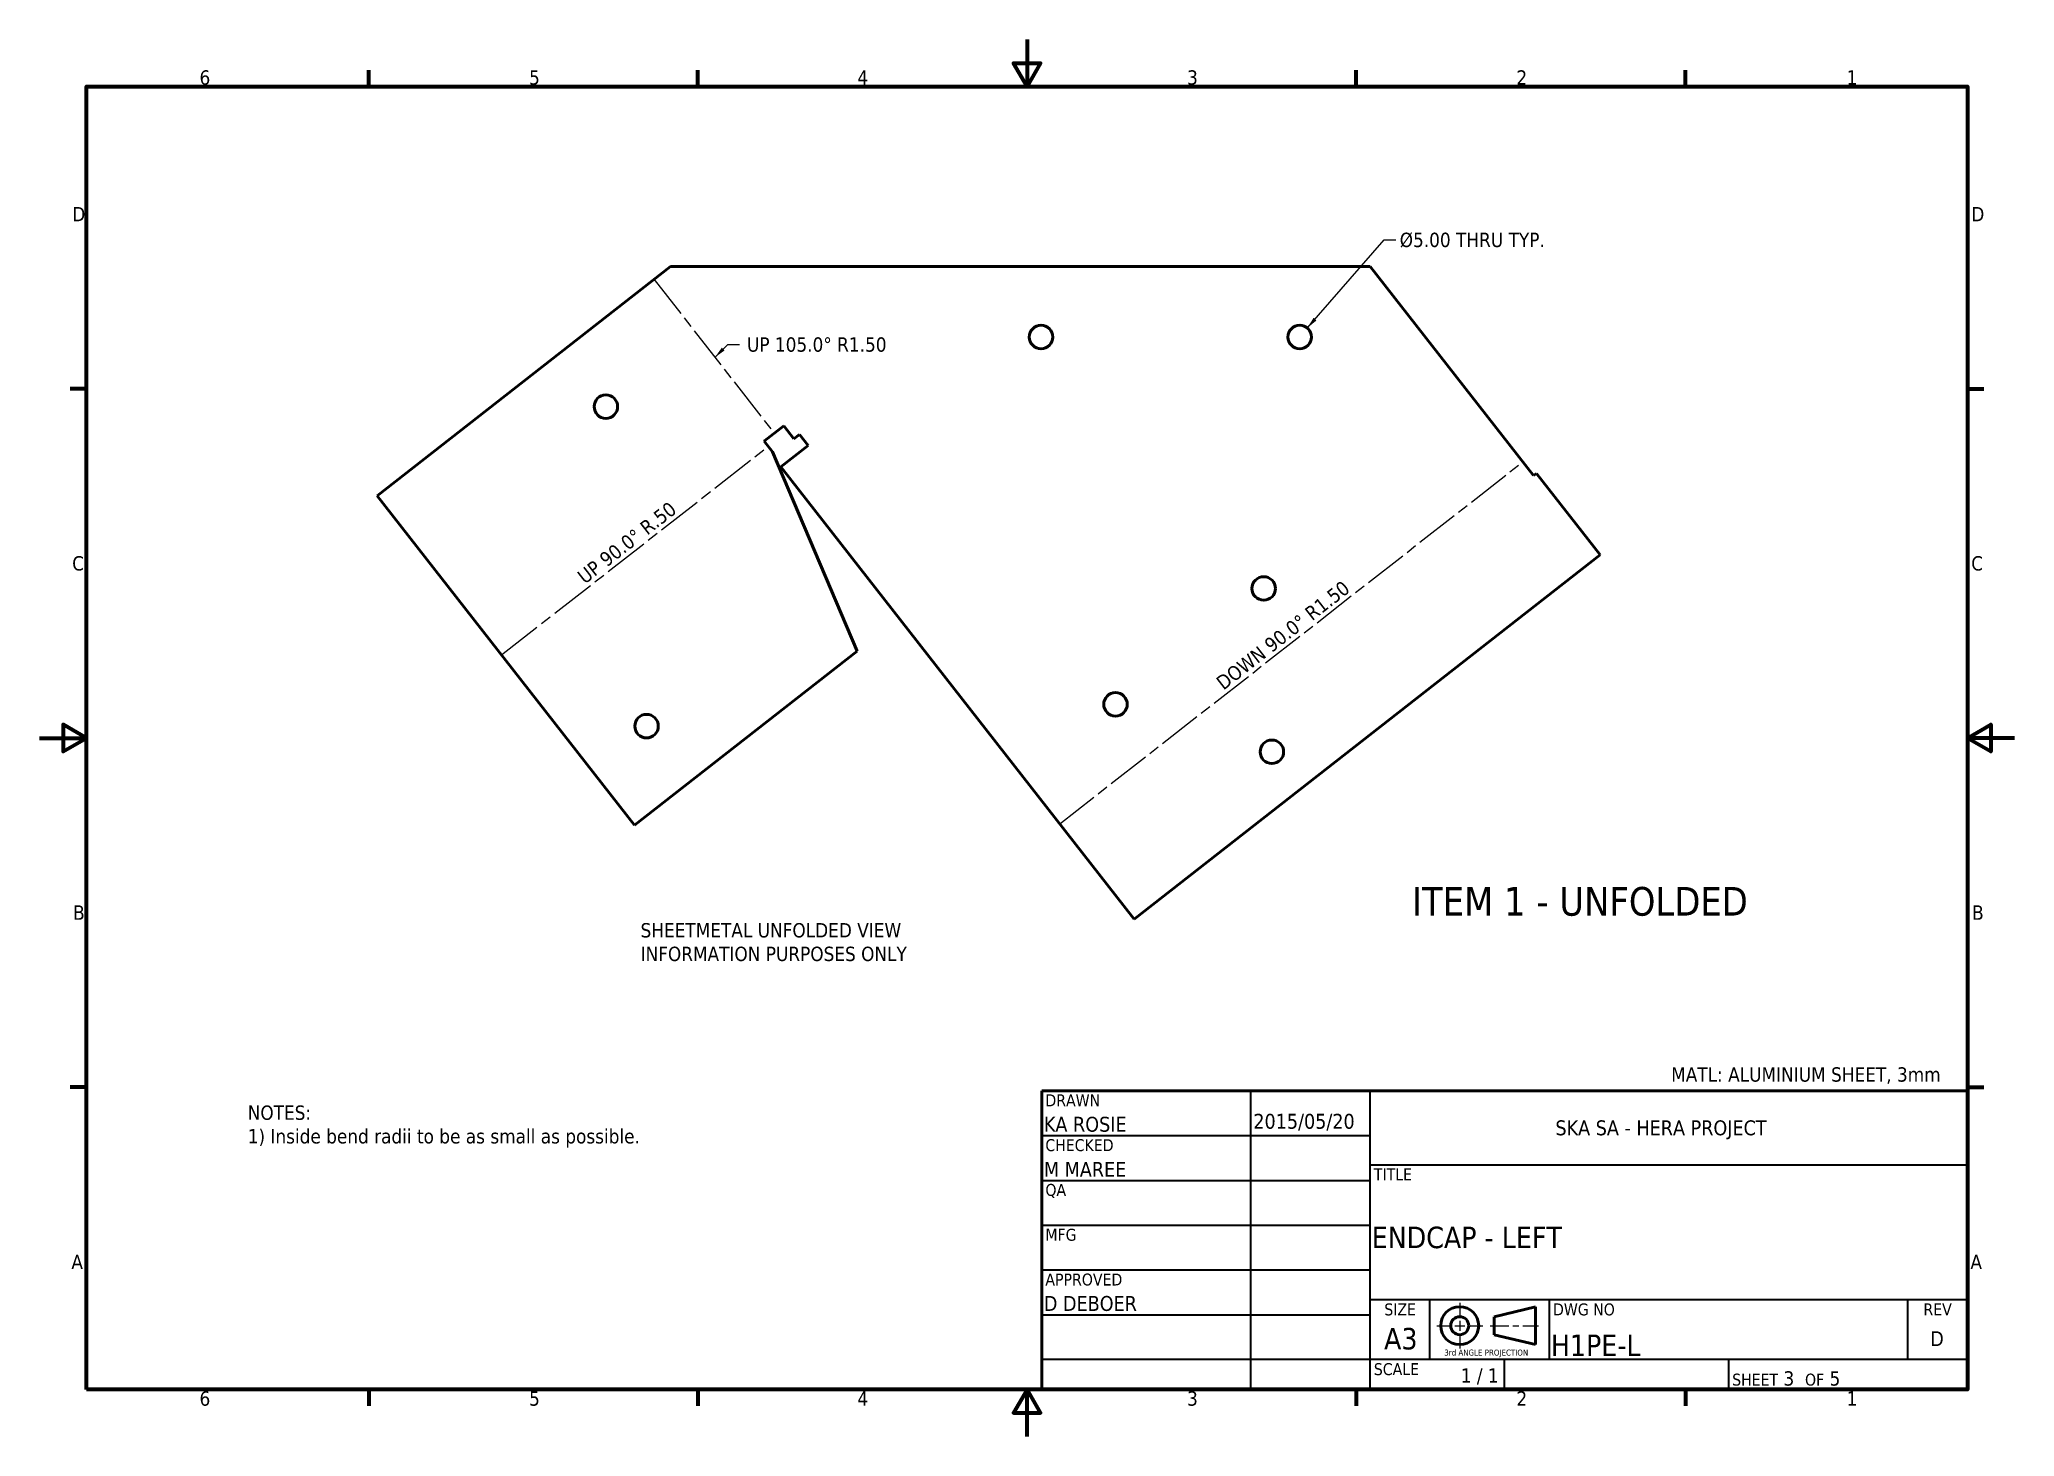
# Model space of a CAD drawing. Header units: millimetres. Extents: x 0 to 420, y 0 to 297.
import ezdxf
from ezdxf.enums import TextEntityAlignment as Align

# ---------------------------------------------------------------- set-up
doc = ezdxf.new("R2010")
doc.units = ezdxf.units.MM
doc.linetypes.add('CHAIN', pattern=[0.7087, 0.4724, -0.0591, 0.1181, -0.0591])
for name, color, linetype, lineweight in [('Bend Centerline (ANSI)', 7, 'CHAIN', 25), ('Border (ANSI)', 7, 'Continuous', 70), ('Sketch Geometry (ANSI)', 7, 'Continuous', 25), ('Symbol (ANSI)', 7, 'Continuous', 25), ('Title (ANSI)', 7, 'Continuous', 50), ('Visible (ANSI)', 7, 'Continuous', 50)]:
    doc.layers.add(name, color=color, linetype=linetype, lineweight=lineweight)
doc.styles.add('Note Text (ANSI)', font='tahoma.ttf')
doc.styles.add('Text Style30', font='tahoma.ttf')
doc.styles.add('Text Style38', font='tahoma.ttf')
doc.styles.add('Text Style39', font='tahoma.ttf')
doc.dimstyles.new('Default - mm (ANSI)$7', dxfattribs={"dimtxt": 3.048, "dimasz": 2.5, "dimexe": 3.175, "dimexo": 1.6002, "dimgap": 0.8, "dimtad": 0, "dimtoh": 1, "dimrnd": 1e-08, "dimzin": 4, "dimdsep": 46, "dimtxsty": 'Note Text (ANSI)', "dimcen": 0.09, "dimdle": 10, "dimclrd": 256, "dimclre": 256, "dimclrt": 256, "dimadec": 1, "dimazin": 1, "dimtfac": 1, "dimtofl": 0, "dimtmove": 0, "dimatfit": 3, "dimfxl": 1, "dimtolj": 1, "dimtzin": 4, "dimlwd": -1, "dimlwe": -1, "dimarcsym": 0})

# ---------------------------------------------------------------- blocks, each defined once
blk = doc.blocks.new('Borders Default Border')
at = {"layer": 'Border (ANSI)'}
for p, q in [((70, 287), (70, 290.45)), ((140, 287), (140, 290.45)), ((280, 287), (280, 290.45)), ((350, 287), (350, 290.45)), ((10, 222.75), (6.55, 222.75)), ((410, 222.75), (413.45, 222.75)), ((10, 74.25), (6.55, 74.25)), ((410, 74.25), (413.45, 74.25)), ((70, 10), (70, 6.55)), ((140, 10), (140, 6.55)), ((280, 10), (280, 6.55)), ((350, 10), (350, 6.55))]:
    blk.add_line(p, q, dxfattribs=at)
at = {"layer": 'Border (ANSI)', "flags": 128}
for points in [[(210, 297), (210, 287), (207.11, 292), (212.89, 292), (210, 287)], [(10, 10), (10, 287), (410, 287), (410, 10), (10, 10)], [(0, 148.5), (10, 148.5), (5, 151.39), (5, 145.61), (10, 148.5)], [(420, 148.5), (410, 148.5), (415, 151.39), (415, 145.61), (410, 148.5)], [(210, 0), (210, 10), (207.11, 5), (212.89, 5), (210, 10)]]:
    blk.add_lwpolyline(points, dxfattribs=at)
at = {"layer": 'Border (ANSI)', "char_height": 3.05, "attachment_point": 7, "style": 'Note Text (ANSI)'}
for s, insert in [('6', (34.03, 287.34)), ('5', (104.11, 287.34)), ('4', (173.94, 287.4)), ('3', (244.05, 287.34)), ('2', (314.08, 287.4)), ('1', (384.31, 287.4)), ('D', (6.96, 258.35)), ('D', (410.81, 258.35)), ('C', (6.95, 184.05)), ('C', (410.8, 184.05)), ('B', (7.15, 109.85)), ('B', (410.99, 109.85)), ('A', (6.78, 35.6)), ('A', (410.63, 35.6)), ('6', (34.03, 6.49)), ('5', (104.11, 6.49)), ('4', (173.94, 6.55)), ('3', (244.05, 6.49)), ('2', (314.08, 6.55)), ('1', (384.31, 6.55))]:
    blk.add_mtext(s, dxfattribs=dict(at, insert=insert))
blk = doc.blocks.new('Title Blocks ANSI - Large')
at = {"layer": 'Title (ANSI)'}
for p, q in [((127, 189.23), (127, 125.73)), ((323.85, 189.23), (127, 189.23)), ((323.85, 125.73), (323.85, 189.23)), ((127, 125.73), (323.85, 125.73))]:
    blk.add_line(p, q, dxfattribs=at)
at = {"layer": 'Title (ANSI)', "lineweight": 35}
for p, q in [((171.45, 125.73), (171.45, 189.23)), ((196.85, 125.73), (196.85, 189.23)), ((127, 179.7), (196.85, 179.7)), ((196.85, 173.48), (323.85, 173.48)), ((127, 170.18), (196.85, 170.18)), ((127, 160.65), (196.85, 160.65)), ((127, 151.13), (196.85, 151.13)), ((323.85, 144.78), (196.85, 144.78)), ((209.55, 132.08), (209.55, 144.78)), ((234.95, 132.08), (234.95, 144.78)), ((311.15, 132.08), (311.15, 144.78)), ((127, 141.6), (196.85, 141.6)), ((196.85, 132.08), (127, 132.08)), ((323.85, 132.08), (196.85, 132.08)), ((225.3, 132.08), (225.3, 125.73)), ((273.05, 132.08), (273.05, 125.73))]:
    blk.add_line(p, q, dxfattribs=at)
at = {"layer": 'Title (ANSI)', "style": 'Text Style38'}
for s, p in [('DRAWN', (127.76, 188.47)), ('CHECKED', (127.76, 178.94)), ('TITLE', (197.61, 172.72)), ('QA', (127.76, 169.42)), ('MFG', (127.76, 159.89)), ('APPROVED', (127.76, 150.37)), ('DWG NO', (235.71, 144.02)), ('SCALE', (197.61, 131.32))]:
    blk.add_text(s, height=2.54, dxfattribs=at).set_placement(p, align=Align.TOP_LEFT)
for s, p in [('SIZE', (203.2, 144.02)), ('REV', (317.5, 144.02))]:
    blk.add_text(s, height=2.54, dxfattribs=at).set_placement(p, align=Align.TOP_CENTER)
at = {"layer": 'Title (ANSI)', "insert": (273.81, 126.49), "char_height": 3.048, "attachment_point": 7, "style": 'Note Text (ANSI)'}
blk.add_mtext('\\fTahoma|b0|i0;\\H2.5400;SHEET\\fTahoma|b0|i0;\\H3.0480; 3  \\fTahoma|b0|i0;\\H2.5400;OF\\fTahoma|b0|i0;\\H3.0480; 5 ', dxfattribs=at)
at = {"layer": 'Title (ANSI)'}
for tag, p, height, style in [('AUTHOR_001', (127.44, 180.53), 3.17, 'Text Style39'), ('CREATION_DATE_001', (171.98, 181.16), 3.17, 'Text Style39'), ('COMPANY_001', (236.22, 179.77), 3.17, 'Text Style39'), ('CHECKED_BY_001', (127.44, 170.94), 3.17, 'Text Style39'), ('TITLE_001', (197.15, 155.77), 4.57, 'Text Style30'), ('ENG_APPROVED_BY_001', (127.44, 142.43), 3.17, 'Text Style39'), ('Sheet_Size_001', (199.78, 134.24), 4.57, 'Text Style30'), ('PART_NUMBER_001', (235.25, 132.84), 4.57, 'Text Style30'), ('REVISION_NUMBER_001', (315.93, 134.94), 3.17, 'Text Style39'), ('Initial_View_Scale_001', (216.08, 127.15), 3.05, 'Note Text (ANSI)')]:
    blk.add_attdef(tag, p, '', height=height, dxfattribs=dict(at, style=style))
at = {"layer": 'Title (ANSI)', "style": 'Text Style39'}
for tag, p in [('CHECKED_DATE', (172.21, 170.94)), ('MFG_APPROVED_BY', (127.76, 151.89)), ('MFG_APPROVED_DATE', (172.21, 151.89)), ('ENG_APPROVAL_DATE', (172.21, 142.37))]:
    blk.add_attdef(tag, text='', height=3.17, dxfattribs=at).set_placement(p, align=Align.BOTTOM_LEFT)
blk = doc.blocks.new('3rd ANGLE PROJECTION')
at = {"layer": 'Sketch Geometry (ANSI)', "lineweight": 25}
for p, q in [((-6.99, 5.75), (-6.99, 2.5)), ((-12.74, 0), (-9.49, 0)), ((-8.24, 0), (-5.74, 0)), ((-6.99, 1.25), (-6.99, -1.25)), ((-4.49, 0), (-1.24, 0)), ((0.64, 0), (5.33, 0)), ((6.33, 0), (7.83, 0)), ((8.83, 0), (12.74, 0)), ((-6.99, -2.5), (-6.99, -5.75))]:
    blk.add_line(p, q, dxfattribs=at)
at = {"layer": 'Sketch Geometry (ANSI)', "lineweight": 50}
for p, q in [((1.62, 2.25), (11.99, 4.75)), ((1.62, 2.25), (1.62, -2.25)), ((11.99, 4.75), (11.99, -4.75)), ((1.62, -2.25), (11.99, -4.75))]:
    blk.add_line(p, q, dxfattribs=at)
for radius in [4.75, 2.25]:
    blk.add_circle((-6.99, 0), radius, dxfattribs=at)
at = {"layer": 'Symbol (ANSI)', "insert": (-10.85, -5.98), "char_height": 1.5, "attachment_point": 1, "style": 'Note Text (ANSI)'}
blk.add_mtext('\\fTahoma|b0|i0;\\H1.5000;3rd ANGLE PROJECTION', dxfattribs=at)

msp = doc.modelspace()

# ---------------------------------------------------------------- linework, layer by layer
at = {"layer": 'Bend Centerline (ANSI)', "ltscale": 19.519308}
msp.add_line((130.68, 245.99), (156.23, 213.29), dxfattribs=at)
at = {"layer": 'Bend Centerline (ANSI)', "ltscale": 20.319321}
msp.add_line((98.23, 166.16), (154.97, 210.49), dxfattribs=at)
at = {"layer": 'Bend Centerline (ANSI)', "ltscale": 19.597698}
msp.add_line((216.95, 130.25), (315.45, 207.21), dxfattribs=at)
at = {"layer": 'Visible (ANSI)'}
for p, q in [((134.21, 248.75), (71.8, 199.99)), ((134.21, 248.75), (282.99, 248.75)), ((317.73, 204.28), (282.99, 248.75)), ((154.19, 211.7), (158.27, 214.88)), ((158.27, 214.88), (160.42, 212.12)), ((154.09, 211.62), (154.19, 211.7)), ((154.09, 211.62), (155.85, 209.36)), ((163.45, 210.68), (157.65, 206.15)), ((160.42, 212.12), (161.6, 213.05)), ((161.6, 213.05), (163.45, 210.68)), ((155.85, 209.36), (173.85, 166.96)), ((232.78, 109.99), (157.65, 206.15)), ((318.33, 204.75), (317.73, 204.28)), ((331.88, 187.41), (318.33, 204.75)), ((71.8, 199.99), (126.51, 129.97)), ((232.78, 109.99), (331.88, 187.41)), ((173.85, 166.96), (126.51, 129.97))]:
    msp.add_line(p, q, dxfattribs=at)
for centre in [(212.99, 233.75), (267.99, 233.75), (120.44, 218.95), (260.34, 180.29), (228.82, 155.66), (129.09, 151.02), (262.08, 145.57)]:
    msp.add_circle(centre, 2.5, dxfattribs=at)

# ---------------------------------------------------------------- block references
msp.add_blockref('Borders Default Border', (0, 0))
msp.add_blockref('Title Blocks ANSI - Large', (86.15, -115.73)).add_auto_attribs({'ENG_APPROVED_BY_001': 'D DEBOER', 'AUTHOR_001': 'KA ROSIE', 'CHECKED_BY_001': 'M MAREE', 'CREATION_DATE_001': '2015/05/20', 'PART_NUMBER_001': 'H1PE-L', 'TITLE_001': 'ENDCAP - LEFT', 'Sheet_Size_001': 'A3', 'COMPANY_001': 'SKA SA - HERA PROJECT', 'REVISION_NUMBER_001': 'D', 'Initial_View_Scale_001': '1 / 1'})
at = {"xscale": 0.85, "yscale": 0.85, "zscale": 0.85}
msp.add_blockref('3rd ANGLE PROJECTION', (307.96, 23.56), dxfattribs=at)

# ---------------------------------------------------------------- texts
at = {"layer": 'Symbol (ANSI)', "char_height": 3.048, "attachment_point": 1, "style": 'Note Text (ANSI)'}
for s, insert, width, line_spacing_factor in [('{Ø5.00 THRU TYP.}', (289.26, 255.93), 33.1174, 0.5334), ('{\\fTahoma|b0|i0;SHEETMETAL UNFOLDED VIEW\\P\\fTahoma|b0|i0;INFORMATION PURPOSES ONLY}', (127.82, 109.15), 60.5302, 0.987884), ('{\\fTahoma|b0|i0;NOTES:\\P\\fTahoma|b0|i0;1) Inside bend radii to be as small as possible.}', (44.28, 70.37), 85.9368, 0.987884)]:
    msp.add_mtext(s, dxfattribs=dict(at, insert=insert, width=width, line_spacing_factor=line_spacing_factor))
at = {"layer": 'Symbol (ANSI)', "insert": (150.45, 233.68), "char_height": 3.048, "attachment_point": 1, "style": 'Note Text (ANSI)'}
msp.add_mtext('{UP 105.0° R1.50}', dxfattribs=at)
at = {"layer": 'Symbol (ANSI)', "char_height": 3.048, "attachment_point": 7, "rotation": 38, "style": 'Note Text (ANSI)'}
for s, insert in [('UP 90.0° R.50', (115.98, 181.05)), ('DOWN 90.0° R1.50', (251.82, 158.51))]:
    msp.add_mtext(s, dxfattribs=dict(at, insert=insert))
at = {"layer": 'Symbol (ANSI)', "attachment_point": 1, "style": 'Note Text (ANSI)'}
for s, insert, char_height, width in [('{\\fTahoma|b0|i0;\\H6.1000;ITEM 1 - UNFOLDED}', (291.89, 116.83), 6.1, 76.3538), ('{\\fTahoma|b0|i0;MATL: ALUMINIUM SHEET, 3mm}', (346.99, 78.49), 3.048, 61.0835)]:
    msp.add_mtext(s, dxfattribs=dict(at, insert=insert, char_height=char_height, width=width))

# ---------------------------------------------------------------- leaders
at = {"layer": 'Symbol (ANSI)', "annotation_type": 0, "has_hookline": 1, "hookline_direction": 0}
for points, text_width in [([(269.6, 235.66), (285.96, 254.4), (288.46, 254.4)], 32.27), ([(143.63, 229.41), (146.35, 232.16), (148.85, 232.16)], 30.37)]:
    msp.add_leader(points, dimstyle='Default - mm (ANSI)$7', override={"dimtad": 0}, dxfattribs=dict(at, text_width=text_width))

doc.saveas('drawing.dxf')
